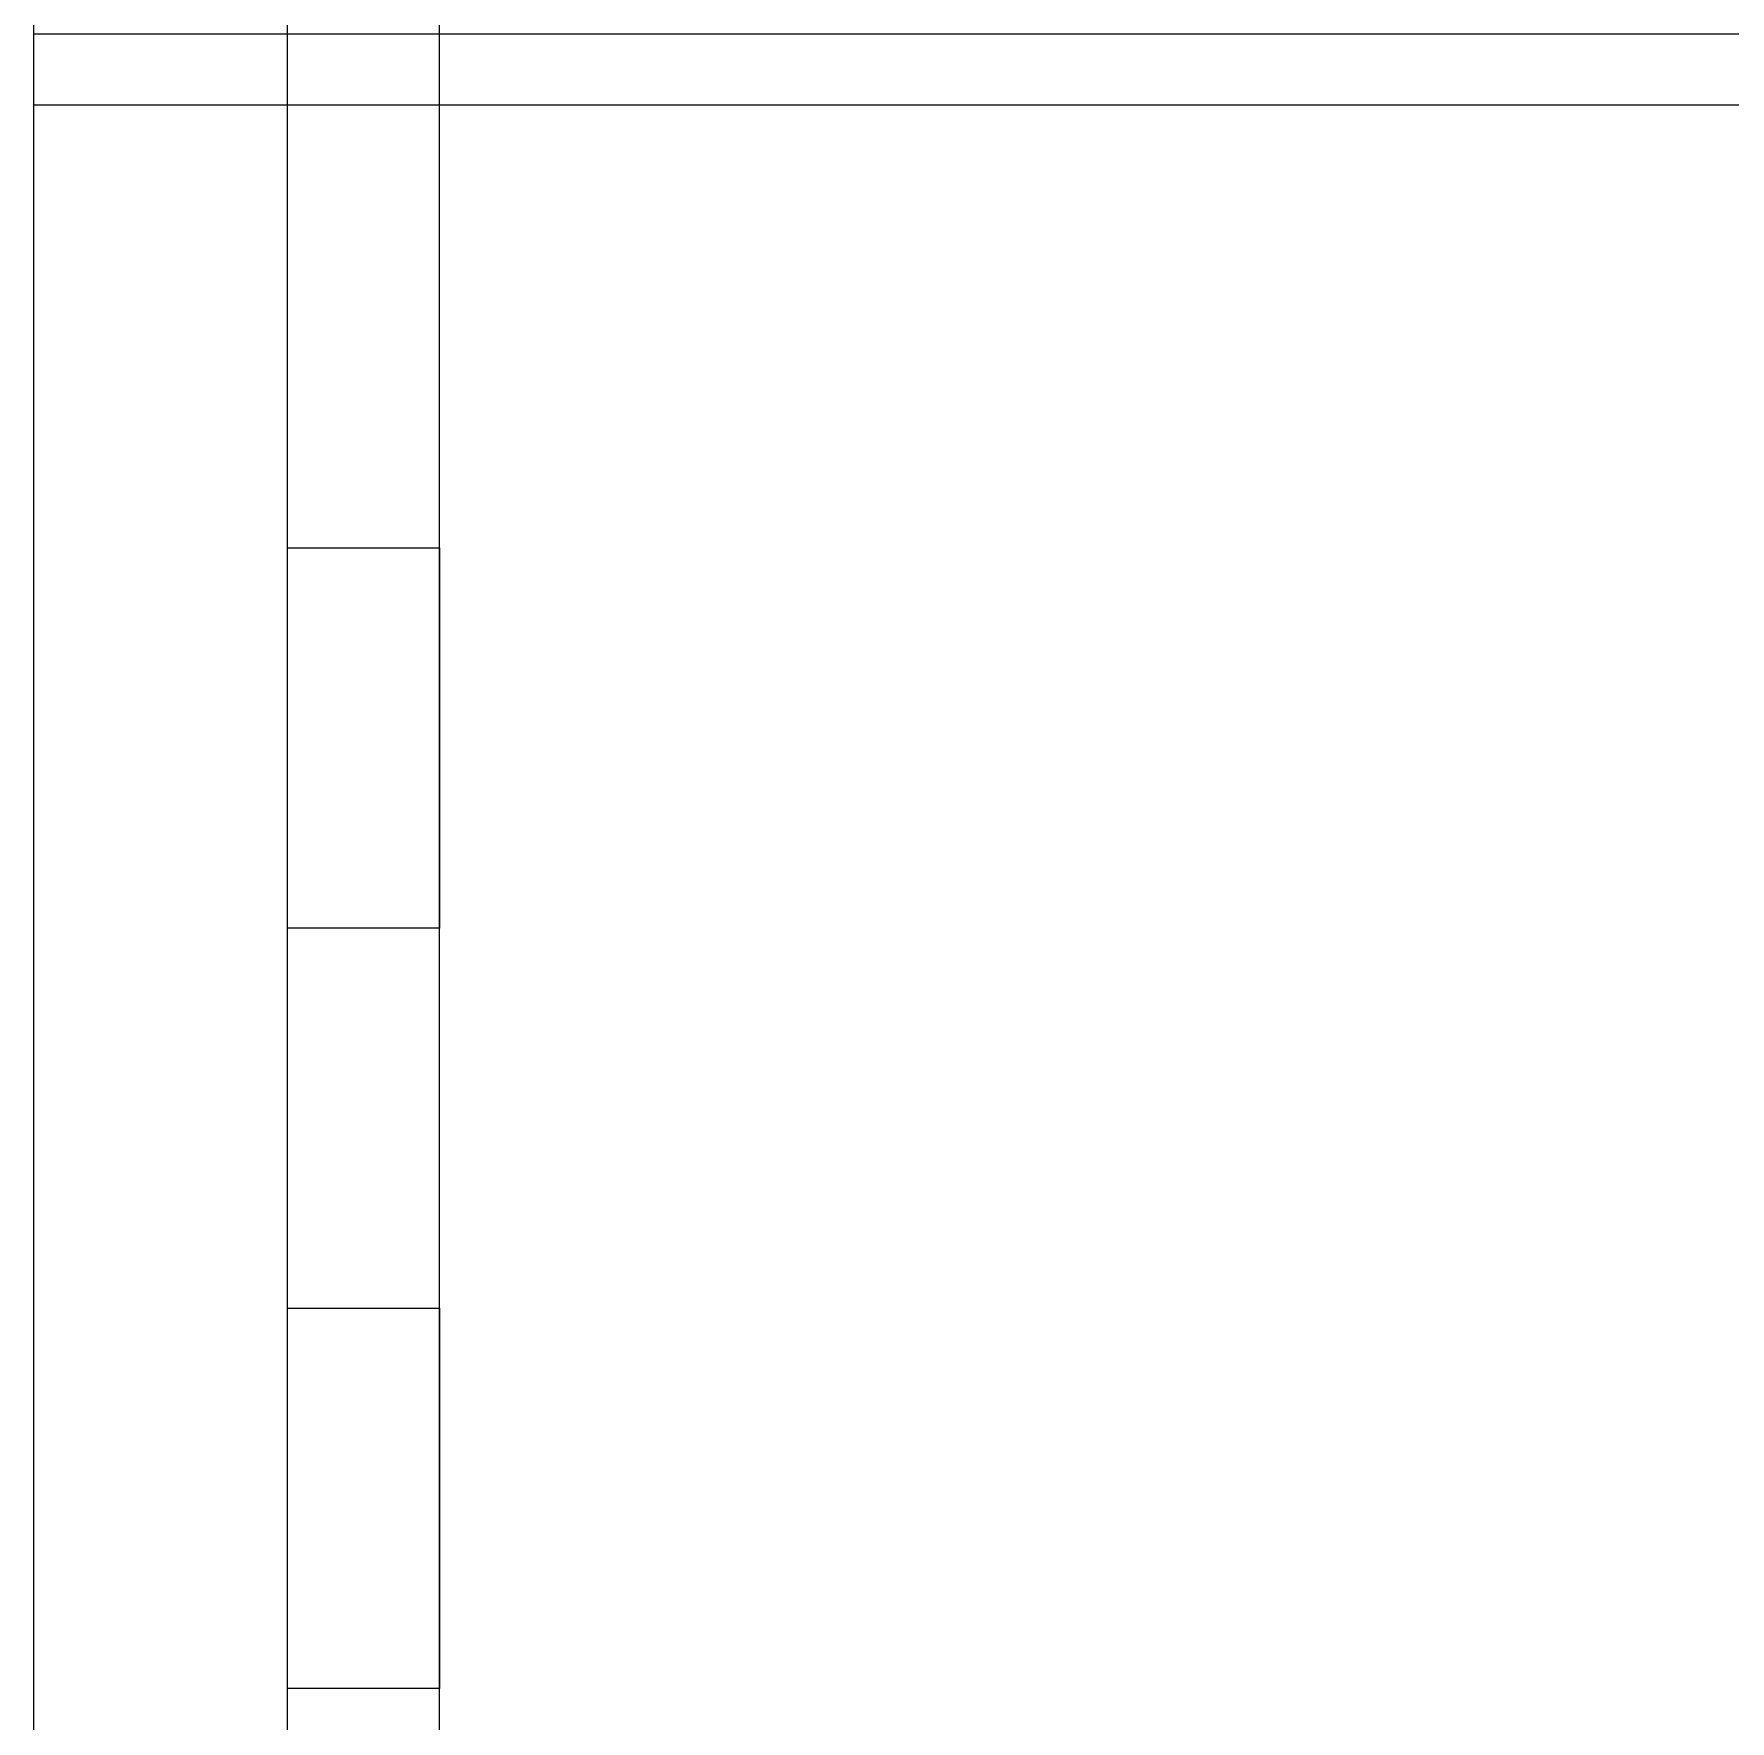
# Model space of a CAD drawing. Header units: millimetres. Extents: x -118 to 1034, y -150 to 646.
# Drawn here: x 435.5 to 502.4, y 281.5 to 348.1 of the extents above; entities that cross this region are included whole.
import ezdxf

# ---------------------------------------------------------------- set-up
doc = ezdxf.new("R2010")
doc.units = ezdxf.units.MM
doc.layers.add('Holes', color=1, linetype='Continuous', plot=False)
doc.layers.add('TabGuides', color=3, linetype='Continuous')
doc.layers.add('text', color=5, linetype='Continuous')

msp = doc.modelspace()

# ---------------------------------------------------------------- linework, layer by layer
for p, q in [((435.5074, 229.3463), (435.5074, 348.0963)), ((435.5074, 348.0963), (644.0074, 348.0963)), ((435.5074, 229.3463), (435.5074, 348.0963)), ((435.5074, 348.0963), (644.0074, 348.0963)), ((435.5074, 229.3463), (435.5074, 348.0963)), ((435.5074, 348.0963), (644.0074, 348.0963)), ((435.5074, 229.3463), (435.5074, 348.0963)), ((435.5074, 348.0963), (644.0074, 348.0963)), ((435.5074, 229.3463), (435.5074, 348.0963)), ((435.5074, 348.0963), (644.0074, 348.0963)), ((435.5074, 229.3463), (435.5074, 348.0963)), ((435.5074, 348.0963), (644.0074, 348.0963)), ((435.5074, 229.3463), (435.5074, 348.0963)), ((435.5074, 348.0963), (644.0074, 348.0963)), ((435.5074, 229.3463), (435.5074, 348.0963)), ((435.5074, 348.0963), (644.0074, 348.0963)), ((435.5074, 229.3463), (435.5074, 348.0963)), ((435.5074, 348.0963), (644.0074, 348.0963)), ((435.5074, 229.3463), (435.5074, 348.0963)), ((435.5074, 348.0963), (644.0074, 348.0963)), ((435.5074, 229.3463), (435.5074, 348.0963)), ((435.5074, 348.0963), (644.0074, 348.0963)), ((435.5074, 229.3463), (435.5074, 348.0963)), ((435.5074, 348.0963), (644.0074, 348.0963)), ((435.5074, 229.3463), (435.5074, 348.0963)), ((435.5074, 348.0963), (644.0074, 348.0963)), ((435.5074, 229.3463), (435.5074, 348.0963)), ((435.5074, 348.0963), (644.0074, 348.0963)), ((435.5074, 229.3463), (435.5074, 348.0963)), ((435.5074, 348.0963), (644.0074, 348.0963)), ((435.5074, 229.3463), (435.5074, 348.0963)), ((435.5074, 348.0963), (644.0074, 348.0963)), ((435.5074, 229.3463), (435.5074, 348.0963)), ((435.5074, 348.0963), (644.0074, 348.0963)), ((435.5074, 229.3463), (435.5074, 348.0963)), ((435.5074, 348.0963), (644.0074, 348.0963)), ((435.5074, 229.3463), (435.5074, 348.0963)), ((435.5074, 348.0963), (644.0074, 348.0963)), ((435.5074, 229.3463), (435.5074, 348.0963)), ((435.5074, 348.0963), (644.0074, 348.0963)), ((435.5074, 229.3463), (435.5074, 348.0963)), ((435.5074, 348.0963), (644.0074, 348.0963)), ((435.5074, 229.3463), (435.5074, 348.0963)), ((435.5074, 348.0963), (644.0074, 348.0963)), ((435.5074, 229.3463), (435.5074, 348.0963)), ((435.5074, 348.0963), (644.0074, 348.0963)), ((435.5074, 229.3463), (435.5074, 348.0963)), ((435.5074, 348.0963), (644.0074, 348.0963)), ((435.5074, 229.3463), (435.5074, 348.0963)), ((435.5074, 348.0963), (644.0074, 348.0963)), ((435.5074, 229.3463), (435.5074, 348.0963)), ((435.5074, 348.0963), (644.0074, 348.0963)), ((435.5074, 229.3463), (435.5074, 348.0963)), ((435.5074, 348.0963), (644.0074, 348.0963)), ((435.5074, 229.3463), (435.5074, 348.0963)), ((435.5074, 348.0963), (644.0074, 348.0963)), ((435.5074, 229.3463), (435.5074, 348.0963)), ((435.5074, 348.0963), (644.0074, 348.0963)), ((435.5074, 229.3463), (435.5074, 348.0963)), ((435.5074, 348.0963), (644.0074, 348.0963))]:
    msp.add_line(p, q)
at = {"layer": 'Holes'}
for p, q in [((445.5074, 312.8223), (445.5074, 327.8223)), ((445.5074, 327.8223), (451.5074, 327.8223)), ((445.5074, 312.8223), (445.5074, 327.8223)), ((445.5074, 327.8223), (451.5074, 327.8223)), ((445.5074, 312.8223), (445.5074, 327.8223)), ((445.5074, 327.8223), (451.5074, 327.8223)), ((445.5074, 312.8223), (445.5074, 327.8223)), ((445.5074, 327.8223), (451.5074, 327.8223)), ((445.5074, 312.8223), (445.5074, 327.8223)), ((445.5074, 327.8223), (451.5074, 327.8223)), ((445.5074, 312.8223), (445.5074, 327.8223)), ((445.5074, 327.8223), (451.5074, 327.8223)), ((445.5074, 312.8223), (445.5074, 327.8223)), ((445.5074, 327.8223), (451.5074, 327.8223)), ((445.5074, 312.8223), (445.5074, 327.8223)), ((445.5074, 327.8223), (451.5074, 327.8223)), ((445.5074, 312.8223), (445.5074, 327.8223)), ((445.5074, 327.8223), (451.5074, 327.8223)), ((445.5074, 312.8223), (445.5074, 327.8223)), ((445.5074, 327.8223), (451.5074, 327.8223)), ((445.5074, 312.8223), (445.5074, 327.8223)), ((445.5074, 327.8223), (451.5074, 327.8223)), ((445.5074, 312.8223), (445.5074, 327.8223)), ((445.5074, 327.8223), (451.5074, 327.8223)), ((445.5074, 312.8223), (445.5074, 327.8223)), ((445.5074, 327.8223), (451.5074, 327.8223)), ((445.5074, 312.8223), (445.5074, 327.8223)), ((445.5074, 327.8223), (451.5074, 327.8223)), ((445.5074, 312.8223), (445.5074, 327.8223)), ((445.5074, 327.8223), (451.5074, 327.8223)), ((445.5074, 312.8223), (445.5074, 327.8223)), ((445.5074, 327.8223), (451.5074, 327.8223)), ((445.5074, 312.8223), (445.5074, 327.8223)), ((445.5074, 327.8223), (451.5074, 327.8223)), ((445.5074, 312.8223), (445.5074, 327.8223)), ((445.5074, 327.8223), (451.5074, 327.8223)), ((445.5074, 312.8223), (445.5074, 327.8223)), ((445.5074, 327.8223), (451.5074, 327.8223)), ((445.5074, 312.8223), (445.5074, 327.8223)), ((445.5074, 327.8223), (451.5074, 327.8223)), ((445.5074, 312.8223), (445.5074, 327.8223)), ((445.5074, 327.8223), (451.5074, 327.8223)), ((445.5074, 312.8223), (445.5074, 327.8223)), ((445.5074, 327.8223), (451.5074, 327.8223)), ((445.5074, 312.8223), (445.5074, 327.8223)), ((445.5074, 327.8223), (451.5074, 327.8223)), ((445.5074, 312.8223), (445.5074, 327.8223)), ((445.5074, 327.8223), (451.5074, 327.8223)), ((445.5074, 312.8223), (445.5074, 327.8223)), ((445.5074, 327.8223), (451.5074, 327.8223)), ((445.5074, 312.8223), (445.5074, 327.8223)), ((445.5074, 327.8223), (451.5074, 327.8223)), ((445.5074, 312.8223), (445.5074, 327.8223)), ((445.5074, 327.8223), (451.5074, 327.8223)), ((445.5074, 312.8223), (445.5074, 327.8223)), ((445.5074, 327.8223), (451.5074, 327.8223)), ((445.5074, 312.8223), (445.5074, 327.8223)), ((445.5074, 327.8223), (451.5074, 327.8223)), ((445.5074, 312.8223), (445.5074, 327.8223)), ((445.5074, 327.8223), (451.5074, 327.8223)), ((451.5074, 327.8223), (451.5074, 312.8223)), ((451.5074, 327.8223), (451.5074, 312.8223)), ((451.5074, 327.8223), (451.5074, 312.8223)), ((451.5074, 327.8223), (451.5074, 312.8223)), ((451.5074, 327.8223), (451.5074, 312.8223)), ((451.5074, 327.8223), (451.5074, 312.8223)), ((451.5074, 327.8223), (451.5074, 312.8223)), ((451.5074, 327.8223), (451.5074, 312.8223)), ((451.5074, 327.8223), (451.5074, 312.8223)), ((451.5074, 327.8223), (451.5074, 312.8223)), ((451.5074, 327.8223), (451.5074, 312.8223)), ((451.5074, 327.8223), (451.5074, 312.8223)), ((451.5074, 327.8223), (451.5074, 312.8223)), ((451.5074, 327.8223), (451.5074, 312.8223)), ((451.5074, 327.8223), (451.5074, 312.8223)), ((451.5074, 327.8223), (451.5074, 312.8223)), ((451.5074, 327.8223), (451.5074, 312.8223)), ((451.5074, 327.8223), (451.5074, 312.8223)), ((451.5074, 327.8223), (451.5074, 312.8223)), ((451.5074, 327.8223), (451.5074, 312.8223)), ((451.5074, 327.8223), (451.5074, 312.8223)), ((451.5074, 327.8223), (451.5074, 312.8223)), ((451.5074, 327.8223), (451.5074, 312.8223)), ((451.5074, 327.8223), (451.5074, 312.8223)), ((451.5074, 327.8223), (451.5074, 312.8223)), ((451.5074, 327.8223), (451.5074, 312.8223)), ((451.5074, 327.8223), (451.5074, 312.8223)), ((451.5074, 327.8223), (451.5074, 312.8223)), ((451.5074, 327.8223), (451.5074, 312.8223)), ((451.5074, 327.8223), (451.5074, 312.8223)), ((451.5074, 312.8223), (445.5074, 312.8223)), ((451.5074, 312.8223), (445.5074, 312.8223)), ((451.5074, 312.8223), (445.5074, 312.8223)), ((451.5074, 312.8223), (445.5074, 312.8223)), ((451.5074, 312.8223), (445.5074, 312.8223)), ((451.5074, 312.8223), (445.5074, 312.8223)), ((451.5074, 312.8223), (445.5074, 312.8223)), ((451.5074, 312.8223), (445.5074, 312.8223)), ((451.5074, 312.8223), (445.5074, 312.8223)), ((451.5074, 312.8223), (445.5074, 312.8223)), ((451.5074, 312.8223), (445.5074, 312.8223)), ((451.5074, 312.8223), (445.5074, 312.8223)), ((451.5074, 312.8223), (445.5074, 312.8223)), ((451.5074, 312.8223), (445.5074, 312.8223)), ((451.5074, 312.8223), (445.5074, 312.8223)), ((451.5074, 312.8223), (445.5074, 312.8223)), ((451.5074, 312.8223), (445.5074, 312.8223)), ((451.5074, 312.8223), (445.5074, 312.8223)), ((451.5074, 312.8223), (445.5074, 312.8223)), ((451.5074, 312.8223), (445.5074, 312.8223)), ((451.5074, 312.8223), (445.5074, 312.8223)), ((451.5074, 312.8223), (445.5074, 312.8223)), ((451.5074, 312.8223), (445.5074, 312.8223)), ((451.5074, 312.8223), (445.5074, 312.8223)), ((451.5074, 312.8223), (445.5074, 312.8223)), ((451.5074, 312.8223), (445.5074, 312.8223)), ((451.5074, 312.8223), (445.5074, 312.8223)), ((451.5074, 312.8223), (445.5074, 312.8223)), ((451.5074, 312.8223), (445.5074, 312.8223)), ((451.5074, 312.8223), (445.5074, 312.8223)), ((445.5074, 282.8223), (445.5074, 297.8223)), ((445.5074, 297.8223), (451.5074, 297.8223)), ((445.5074, 282.8223), (445.5074, 297.8223)), ((445.5074, 297.8223), (451.5074, 297.8223)), ((445.5074, 282.8223), (445.5074, 297.8223)), ((445.5074, 297.8223), (451.5074, 297.8223)), ((445.5074, 282.8223), (445.5074, 297.8223)), ((445.5074, 297.8223), (451.5074, 297.8223)), ((445.5074, 282.8223), (445.5074, 297.8223)), ((445.5074, 297.8223), (451.5074, 297.8223)), ((445.5074, 282.8223), (445.5074, 297.8223)), ((445.5074, 297.8223), (451.5074, 297.8223)), ((445.5074, 282.8223), (445.5074, 297.8223)), ((445.5074, 297.8223), (451.5074, 297.8223)), ((445.5074, 282.8223), (445.5074, 297.8223)), ((445.5074, 297.8223), (451.5074, 297.8223)), ((445.5074, 282.8223), (445.5074, 297.8223)), ((445.5074, 297.8223), (451.5074, 297.8223)), ((445.5074, 282.8223), (445.5074, 297.8223)), ((445.5074, 297.8223), (451.5074, 297.8223)), ((445.5074, 282.8223), (445.5074, 297.8223)), ((445.5074, 297.8223), (451.5074, 297.8223)), ((445.5074, 282.8223), (445.5074, 297.8223)), ((445.5074, 297.8223), (451.5074, 297.8223)), ((445.5074, 282.8223), (445.5074, 297.8223)), ((445.5074, 297.8223), (451.5074, 297.8223)), ((445.5074, 282.8223), (445.5074, 297.8223)), ((445.5074, 297.8223), (451.5074, 297.8223)), ((445.5074, 282.8223), (445.5074, 297.8223)), ((445.5074, 297.8223), (451.5074, 297.8223)), ((445.5074, 282.8223), (445.5074, 297.8223)), ((445.5074, 297.8223), (451.5074, 297.8223)), ((445.5074, 282.8223), (445.5074, 297.8223)), ((445.5074, 297.8223), (451.5074, 297.8223)), ((445.5074, 282.8223), (445.5074, 297.8223)), ((445.5074, 297.8223), (451.5074, 297.8223)), ((445.5074, 282.8223), (445.5074, 297.8223)), ((445.5074, 297.8223), (451.5074, 297.8223)), ((445.5074, 282.8223), (445.5074, 297.8223)), ((445.5074, 297.8223), (451.5074, 297.8223)), ((445.5074, 282.8223), (445.5074, 297.8223)), ((445.5074, 297.8223), (451.5074, 297.8223)), ((445.5074, 282.8223), (445.5074, 297.8223)), ((445.5074, 297.8223), (451.5074, 297.8223)), ((445.5074, 282.8223), (445.5074, 297.8223)), ((445.5074, 297.8223), (451.5074, 297.8223)), ((445.5074, 282.8223), (445.5074, 297.8223)), ((445.5074, 297.8223), (451.5074, 297.8223)), ((445.5074, 282.8223), (445.5074, 297.8223)), ((445.5074, 297.8223), (451.5074, 297.8223)), ((445.5074, 282.8223), (445.5074, 297.8223)), ((445.5074, 297.8223), (451.5074, 297.8223)), ((445.5074, 282.8223), (445.5074, 297.8223)), ((445.5074, 297.8223), (451.5074, 297.8223)), ((445.5074, 282.8223), (445.5074, 297.8223)), ((445.5074, 297.8223), (451.5074, 297.8223)), ((445.5074, 282.8223), (445.5074, 297.8223)), ((445.5074, 297.8223), (451.5074, 297.8223)), ((445.5074, 282.8223), (445.5074, 297.8223)), ((445.5074, 297.8223), (451.5074, 297.8223)), ((451.5074, 297.8223), (451.5074, 282.8223)), ((451.5074, 297.8223), (451.5074, 282.8223)), ((451.5074, 297.8223), (451.5074, 282.8223)), ((451.5074, 297.8223), (451.5074, 282.8223)), ((451.5074, 297.8223), (451.5074, 282.8223)), ((451.5074, 297.8223), (451.5074, 282.8223)), ((451.5074, 297.8223), (451.5074, 282.8223)), ((451.5074, 297.8223), (451.5074, 282.8223)), ((451.5074, 297.8223), (451.5074, 282.8223)), ((451.5074, 297.8223), (451.5074, 282.8223)), ((451.5074, 297.8223), (451.5074, 282.8223)), ((451.5074, 297.8223), (451.5074, 282.8223)), ((451.5074, 297.8223), (451.5074, 282.8223)), ((451.5074, 297.8223), (451.5074, 282.8223)), ((451.5074, 297.8223), (451.5074, 282.8223)), ((451.5074, 297.8223), (451.5074, 282.8223)), ((451.5074, 297.8223), (451.5074, 282.8223)), ((451.5074, 297.8223), (451.5074, 282.8223)), ((451.5074, 297.8223), (451.5074, 282.8223)), ((451.5074, 297.8223), (451.5074, 282.8223)), ((451.5074, 297.8223), (451.5074, 282.8223)), ((451.5074, 297.8223), (451.5074, 282.8223)), ((451.5074, 297.8223), (451.5074, 282.8223)), ((451.5074, 297.8223), (451.5074, 282.8223)), ((451.5074, 297.8223), (451.5074, 282.8223)), ((451.5074, 297.8223), (451.5074, 282.8223)), ((451.5074, 297.8223), (451.5074, 282.8223)), ((451.5074, 297.8223), (451.5074, 282.8223)), ((451.5074, 297.8223), (451.5074, 282.8223)), ((451.5074, 297.8223), (451.5074, 282.8223)), ((451.5074, 282.8223), (445.5074, 282.8223)), ((451.5074, 282.8223), (445.5074, 282.8223)), ((451.5074, 282.8223), (445.5074, 282.8223)), ((451.5074, 282.8223), (445.5074, 282.8223)), ((451.5074, 282.8223), (445.5074, 282.8223)), ((451.5074, 282.8223), (445.5074, 282.8223)), ((451.5074, 282.8223), (445.5074, 282.8223)), ((451.5074, 282.8223), (445.5074, 282.8223)), ((451.5074, 282.8223), (445.5074, 282.8223)), ((451.5074, 282.8223), (445.5074, 282.8223)), ((451.5074, 282.8223), (445.5074, 282.8223)), ((451.5074, 282.8223), (445.5074, 282.8223)), ((451.5074, 282.8223), (445.5074, 282.8223)), ((451.5074, 282.8223), (445.5074, 282.8223)), ((451.5074, 282.8223), (445.5074, 282.8223)), ((451.5074, 282.8223), (445.5074, 282.8223)), ((451.5074, 282.8223), (445.5074, 282.8223)), ((451.5074, 282.8223), (445.5074, 282.8223)), ((451.5074, 282.8223), (445.5074, 282.8223)), ((451.5074, 282.8223), (445.5074, 282.8223)), ((451.5074, 282.8223), (445.5074, 282.8223)), ((451.5074, 282.8223), (445.5074, 282.8223)), ((451.5074, 282.8223), (445.5074, 282.8223)), ((451.5074, 282.8223), (445.5074, 282.8223)), ((451.5074, 282.8223), (445.5074, 282.8223)), ((451.5074, 282.8223), (445.5074, 282.8223)), ((451.5074, 282.8223), (445.5074, 282.8223)), ((451.5074, 282.8223), (445.5074, 282.8223)), ((451.5074, 282.8223), (445.5074, 282.8223)), ((451.5074, 282.8223), (445.5074, 282.8223))]:
    msp.add_line(p, q, dxfattribs=at)
at = {"layer": 'TabGuides'}
for p in [(435.5074, 166.7347), (445.5074, 122.3697), (451.5074, 122.3697)]:
    msp.add_xline(p, (0, 1), dxfattribs=at)
at = {"layer": 'text'}
msp.add_line((435.5074, 345.2983), (855.5074, 345.2983), dxfattribs=at)
msp.add_line((435.5074, 345.2983), (855.5074, 345.2983), dxfattribs=at)
msp.add_line((435.5074, 345.2983), (855.5074, 345.2983), dxfattribs=at)
msp.add_line((435.5074, 345.2983), (855.5074, 345.2983), dxfattribs=at)
msp.add_line((435.5074, 345.2983), (855.5074, 345.2983), dxfattribs=at)
msp.add_line((435.5074, 345.2983), (855.5074, 345.2983), dxfattribs=at)
msp.add_line((435.5074, 345.2983), (855.5074, 345.2983), dxfattribs=at)
msp.add_line((435.5074, 345.2983), (855.5074, 345.2983), dxfattribs=at)
msp.add_line((435.5074, 345.2983), (855.5074, 345.2983), dxfattribs=at)
msp.add_line((435.5074, 345.2983), (855.5074, 345.2983), dxfattribs=at)
msp.add_line((435.5074, 345.2983), (855.5074, 345.2983), dxfattribs=at)
msp.add_line((435.5074, 345.2983), (855.5074, 345.2983), dxfattribs=at)
msp.add_line((435.5074, 345.2983), (855.5074, 345.2983), dxfattribs=at)
msp.add_line((435.5074, 345.2983), (855.5074, 345.2983), dxfattribs=at)
msp.add_line((435.5074, 345.2983), (855.5074, 345.2983), dxfattribs=at)
msp.add_line((435.5074, 345.2983), (855.5074, 345.2983), dxfattribs=at)
msp.add_line((435.5074, 345.2983), (855.5074, 345.2983), dxfattribs=at)
msp.add_line((435.5074, 345.2983), (855.5074, 345.2983), dxfattribs=at)
msp.add_line((435.5074, 345.2983), (855.5074, 345.2983), dxfattribs=at)
msp.add_line((435.5074, 345.2983), (855.5074, 345.2983), dxfattribs=at)
msp.add_line((435.5074, 345.2983), (855.5074, 345.2983), dxfattribs=at)
msp.add_line((435.5074, 345.2983), (855.5074, 345.2983), dxfattribs=at)
msp.add_line((435.5074, 345.2983), (855.5074, 345.2983), dxfattribs=at)
msp.add_line((435.5074, 345.2983), (855.5074, 345.2983), dxfattribs=at)
msp.add_line((435.5074, 345.2983), (855.5074, 345.2983), dxfattribs=at)
msp.add_line((435.5074, 345.2983), (855.5074, 345.2983), dxfattribs=at)
msp.add_line((435.5074, 345.2983), (855.5074, 345.2983), dxfattribs=at)
msp.add_line((435.5074, 345.2983), (855.5074, 345.2983), dxfattribs=at)
msp.add_line((435.5074, 345.2983), (855.5074, 345.2983), dxfattribs=at)
msp.add_line((435.5074, 345.2983), (855.5074, 345.2983), dxfattribs=at)

doc.saveas('drawing.dxf')
